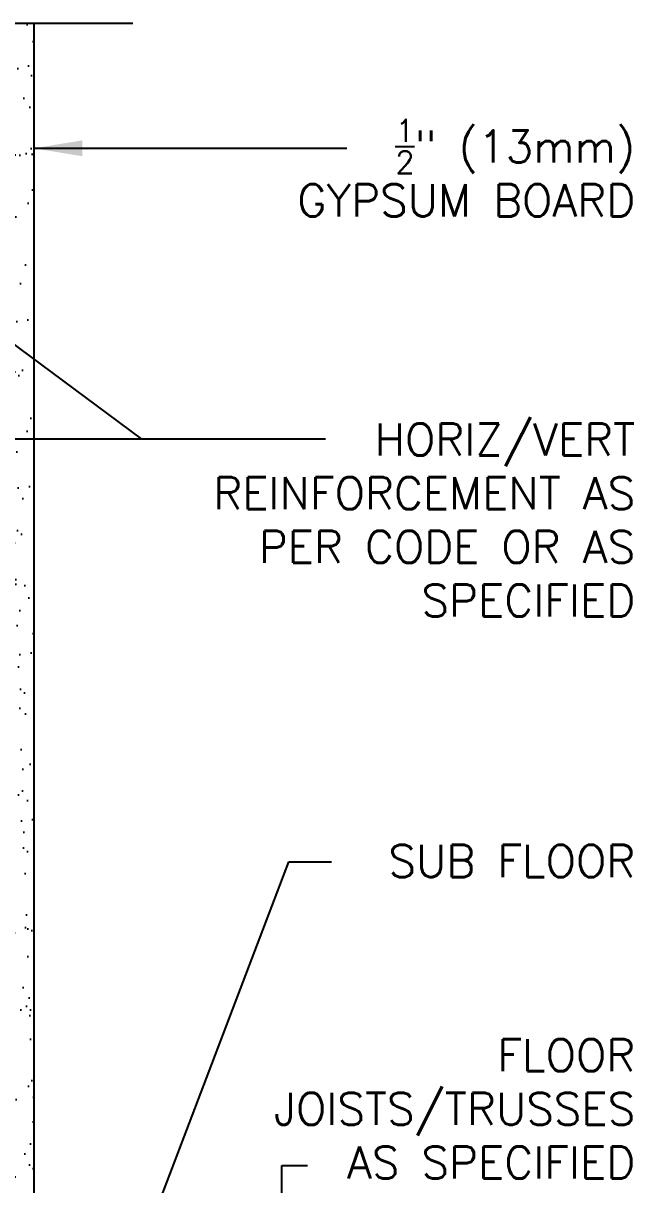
# Model space of a CAD drawing. Header units: inches. Extents: x 94.9 to 181.1, y -57.9 to 31.
# Drawn here: x 163.08 to 177.32, y 2.9 to 29.96 of the extents above; entities that cross this region are included whole.
import ezdxf

# ---------------------------------------------------------------- set-up
doc = ezdxf.new("R2010")
doc.units = ezdxf.units.IN
doc.header["$LTSCALE"] = 0.5
doc.header["$MEASUREMENT"] = 0
for name, color, linetype in [('HATCH', 12, 'Continuous'), ('LINE9', 9, 'Continuous'), ('TEXT', 4, 'Continuous')]:
    doc.layers.add(name, color=color, linetype=linetype)
doc.styles.add('DIM', font='romans.shx', dxfattribs={"width": 0.7})
doc.styles.add('ROMANS', font='romans.shx', dxfattribs={"height": 1.125})
doc.dimstyles.new('ext_12', dxfattribs={"dimscale": 12, "dimtxt": 0.09375, "dimasz": 0.09375, "dimexe": 0.09375, "dimexo": 0.0625, "dimgap": 0.0625, "dimtad": 1, "dimdec": 1, "dimzin": 3, "dimdsep": 46, "dimlunit": 4, "dimtxsty": 'DIM', "dimcen": 0.09, "dimdle": 0.09375, "dimclrt": 4, "dimadec": 0, "dimazin": 0, "dimtfac": 1, "dimtdec": 1, "dimtmove": 2, "dimatfit": 3, "dimfxl": 1, "dimfrac": 2, "dimtolj": 1, "dimtzin": 0, "dimarcsym": 0})

msp = doc.modelspace()

# ---------------------------------------------------------------- hatches: boundary and pattern name
at = {"layer": 'HATCH'}
h = msp.add_hatch(dxfattribs=at)
h.set_pattern_fill('AR-SAND', color=256, scale=0.5, style=0)
h.set_pattern_definition([(37.5, (140.405, -36.9128), (-0.031497, 0.963412), [0, -0.76, 0, -0.85, 0, -0.8125]), (7.5, (140.405, -36.9128), (0.884888, 1.411073), [0, -0.41, 0, -0.685, 0, -0.2625]), (327.5, (139.79, -36.9128), (1.557071, 0.00283), [0, -0.25, 0, -0.9, 0, -1.175]), (317.5, (139.79, -36.9128), (1.503063, 0.438838), [0, -0.125, 0, -0.59, 0, -0.675])])
h.paths.add_polyline_path([(163.331, 29.962), (162.831, 29.962), (162.831, 11.962), (162.819, 0.712), (163.331, 0.712)])

# ---------------------------------------------------------------- linework, layer by layer
at = {"layer": 'LINE9'}
for p, q in [((156.206, 29.962), (165.641, 29.962)), ((163.331, 29.962), (163.331, 0.712))]:
    msp.add_line(p, q, dxfattribs=at)

# ---------------------------------------------------------------- texts
at = {"layer": 'TEXT', "char_height": 0.75, "attachment_point": 6, "style": 'ROMANS'}
for s, insert, width in [('\\A1;{\\H0.7x;\\S1/2;}" (13mm) GYPSUM BOARD', (177.35, 26.59), 9.0756), ('HORIZ/VERT REINFORCEMENT AS PER CODE OR AS SPECIFIED', (177.35, 18.389), 11.43486), ('\\A1;{\\H1x;SUB FLOOR}', (177.35, 10.443), 11.43486), ('\\A1;FLOOR JOISTS/TRUSSES \\PAS SPECIFIED', (177.35, 4.671), 11.43486)]:
    msp.add_mtext(s, dxfattribs=dict(at, insert=insert, width=width))

# ---------------------------------------------------------------- leaders
at = {"layer": 'TEXT'}
for points in [[(163.331, 27.048), (170.627, 27.048)], [(156.981, 26.84), (165.835, 20.277), (170.126, 20.277)], [(156.195, 20.277), (165.835, 20.277), (170.126, 20.277)], [(165.569, 0.712), (169.278, 10.426), (170.267, 10.426)], [(169.114, -2.927), (169.114, 3.35), (169.707, 3.35)]]:
    msp.add_leader(points, dimstyle='ext_12', override={"dimgap": 0.0625, "dimtad": 0}, dxfattribs=at)

doc.saveas('drawing.dxf')
